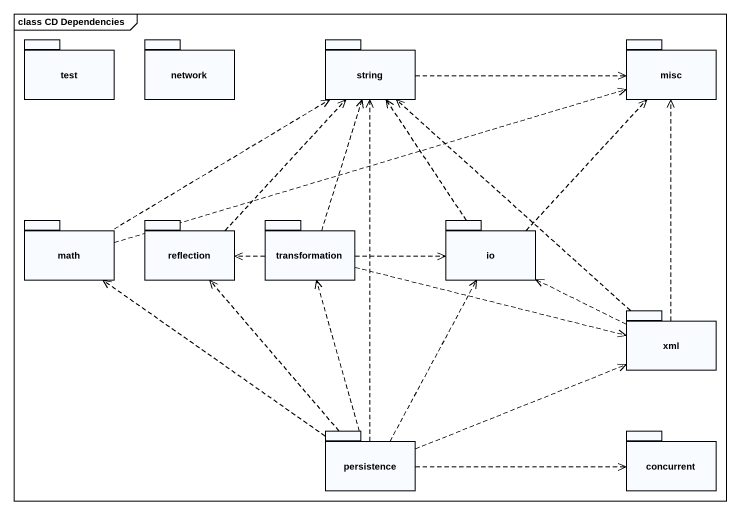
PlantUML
@startuml
mainframe class CD Dependencies
package test {
}
package "network" as network_ {
}
package string {
}
package misc {
}
package math {
}
package reflection {
}
package transformation {
}
package io {
}
package xml {
}
package persistence {
}
package concurrent {
}
string .right.> misc
math .up.> string
math .right.> misc
reflection .up.> string
transformation .up.> string
transformation .left.> reflection
transformation .right.> io
transformation .right.> xml
io .up.> string
io .up.> misc
xml .up.> string
xml .up.> misc
xml .left.> io
persistence .up.> string
persistence .up.> math
persistence .up.> reflection
persistence .up.> transformation
persistence .up.> io
persistence .right.> xml
persistence .right.> concurrent
@enduml
